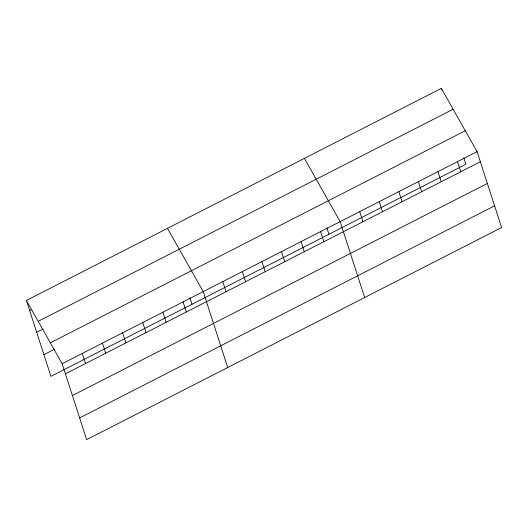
<?xml version="1.0" encoding="UTF-8"?>
<svg xmlns="http://www.w3.org/2000/svg" width="528" height="528" viewBox="0 0 528 528"><rect width="100%" height="100%" fill="white"/><g stroke="black" fill="none" stroke-linecap="round" stroke-linejoin="round"><path stroke-width="0.79" d="M26.4 300.465L441.349 88.367L477.081 151.628L501.6 227.535L86.651 439.633L62.132 363.726L26.4 300.465L50.919 376.372L465.868 164.274L463.769 157.76M29.667 310.57L31.825 309.467M38.188 321.341L453.143 109.243M36.676 332.284L43.157 328.977M50.338 342.85L465.293 130.753M43.903 354.658L54.701 349.14M62.132 363.726L477.081 151.628M65.393 373.831L480.348 161.733M72.409 395.545L487.357 183.447M79.636 417.919L494.584 205.821M304.418 158.36L340.151 221.621L364.663 297.528M167.482 228.353L203.214 291.614L227.733 367.521M441.349 88.367L441.857 89.918M457.519 161.627L460.786 171.732M437.956 171.626L441.223 181.731M418.394 181.625L421.661 191.73M398.831 191.624L402.098 201.729M379.269 201.623L382.536 211.728M359.707 211.622L362.974 221.727M326.832 227.753L328.937 234.267M320.588 231.62L323.849 241.725M301.026 241.619L304.286 251.724M281.464 251.618L284.724 261.723M261.901 261.617L265.162 271.722M242.339 271.616L245.599 281.721M222.776 281.615L226.037 291.72M189.895 297.746L192.001 304.26M183.058 301.91L186.325 312.022M162.901 312.213L166.168 322.324M142.751 322.516L146.012 332.62M122.595 332.818L125.855 342.923M102.439 343.121L105.706 353.225M82.282 353.423L85.549 363.528"/></g></svg>
